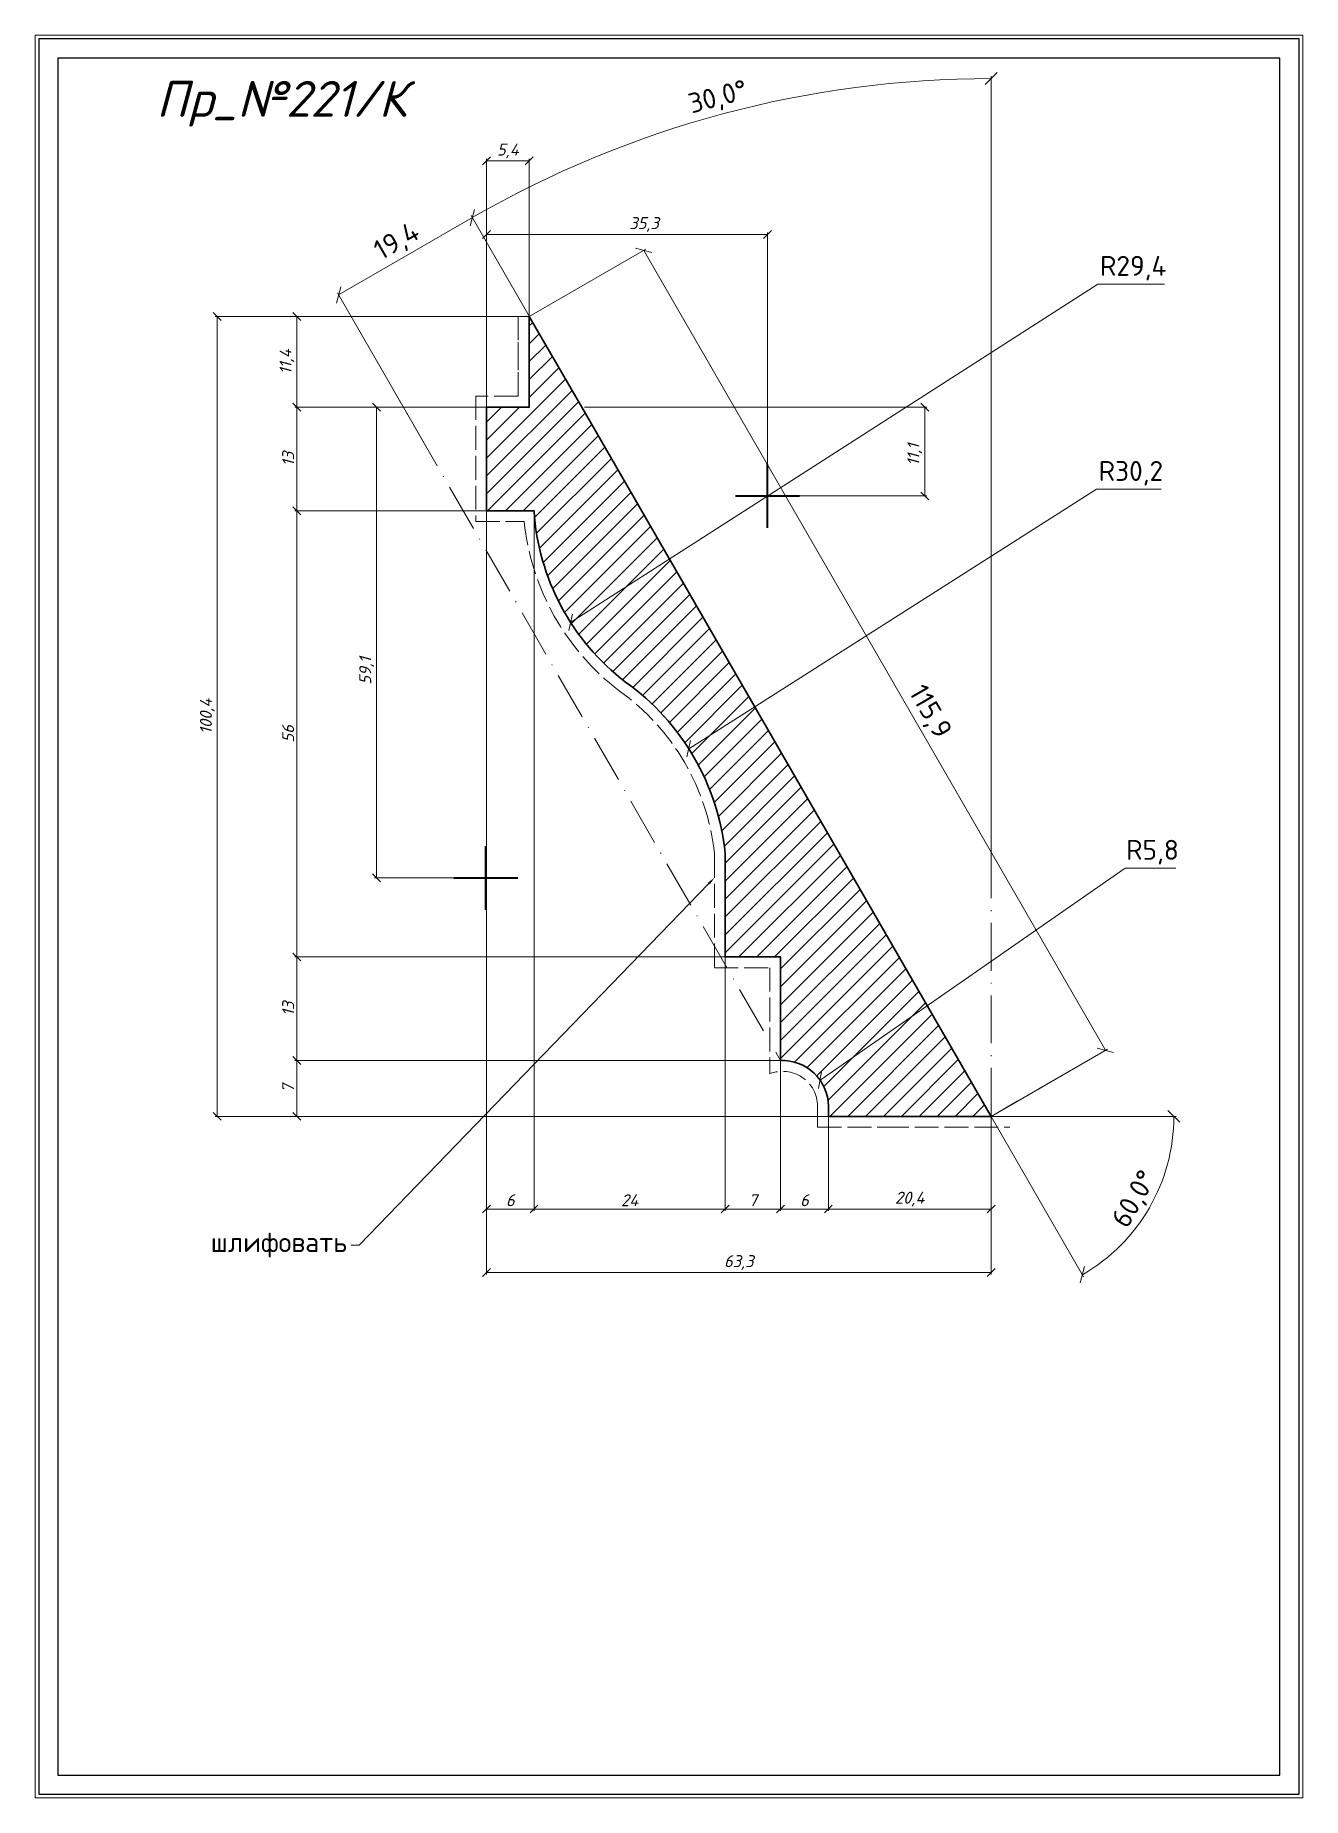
# Model space of a CAD drawing. Header units: millimetres. Extents: x 1041 to 1200, y -486 to -265.
import ezdxf
from ezdxf import colors
from ezdxf.entities.mleader import LeaderData, LeaderLine
from ezdxf.math import Vec2, Vec3

# ---------------------------------------------------------------- set-up
doc = ezdxf.new("R2010")
doc.units = ezdxf.units.MM
doc.linetypes.add('ACAD_ISO02W100', pattern=[15, 12, -3])
doc.linetypes.add('ACAD_ISO10W100', pattern=[18, 12, -3, 0, -3])
doc.layers.get('0').update_dxf_attribs({"lineweight": 13})
for name, color, linetype, lineweight in [('Пр_№221', 1, 'Continuous', 35), ('служебный слой ЛИНИИ ОСЕВЫЕ', 7, 'ACAD_ISO10W100', 13), ('служебный слой ЛИНИИ ПУНКТИРНЫЕ', 7, 'ACAD_ISO02W100', 13), ('служебный слой НАДПИСИ', 7, 'Continuous', 13), ('служебный слой РАЗМЕРЫ', 7, 'Continuous', 9), ('служебный слой ШТАМП', 7, 'Continuous', 30), ('служебный слой ШТРИХОВКА', 7, 'Continuous', 5)]:
    doc.layers.add(name, color=color, linetype=linetype, lineweight=lineweight)
doc.styles.add('ЕСКД', font='isocpeur.ttf', dxfattribs={"oblique": 15})
doc.styles.add('ЕСКД профили размеры', font='isocpeur.ttf')
doc.styles.add('ЕСКД профили текст', font='isocpeur.ttf')
doc.dimstyles.new('ЕСКД', dxfattribs={"dimtxt": 3.5, "dimasz": 2.5, "dimexe": 0.25, "dimexo": 0, "dimgap": 0.35, "dimtad": 1, "dimdec": 1, "dimzin": 9, "dimtxsty": 'ЕСКД', "dimblk": 'OBLIQUE', "dimcen": 0, "dimclrd": 256, "dimclre": 256, "dimclrt": 256, "dimadec": 1, "dimazin": 0, "dimtfac": 1, "dimtdec": 1, "dimtmove": 0, "dimatfit": 3, "dimldrblk": 'DOTSMALL', "dimfxl": 1, "dimlwd": -1, "dimlwe": -1, "dimarcsym": 0})
doc.dimstyles.new('ЕСКД профили', dxfattribs={"dimtxt": 1.5, "dimasz": 1, "dimexe": 0.3, "dimexo": 0, "dimgap": 0.35, "dimtad": 1, "dimdec": 1, "dimzin": 9, "dimtxsty": 'ЕСКД профили размеры', "dimblk": 'OBLIQUE', "dimcen": 0, "dimclrd": 256, "dimclre": 256, "dimclrt": 256, "dimadec": 1, "dimazin": 0, "dimtfac": 1, "dimtdec": 1, "dimtmove": 0, "dimatfit": 3, "dimldrblk": 'DOTSMALL', "dimfxl": 1, "dimlwd": -1, "dimlwe": -1, "dimarcsym": 0})
doc.dimstyles.new('ЕСКД профили$4', dxfattribs={"dimtxt": 1.5, "dimasz": 1, "dimexe": 0.3, "dimexo": 0, "dimgap": 0.35, "dimtad": 1, "dimtoh": 1, "dimdec": 1, "dimzin": 9, "dimtxsty": 'ЕСКД профили размеры', "dimblk": 'OBLIQUE', "dimcen": 0, "dimse1": 1, "dimclrd": 256, "dimclre": 256, "dimclrt": 256, "dimadec": 1, "dimazin": 0, "dimtfac": 1, "dimtdec": 1, "dimtofl": 0, "dimtmove": 0, "dimatfit": 3, "dimldrblk": 'DOTSMALL', "dimfxl": 1, "dimlwd": -1, "dimlwe": -1, "dimarcsym": 2})

# ---------------------------------------------------------------- blocks, each defined once
blk = doc.blocks.new('_OBLIQUE')
at = {"color": 0, "linetype": 'ByBlock'}
blk.add_line((-0.5, -0.5), (0.5, 0.5), dxfattribs=at)
blk = doc.blocks.new('*D9')
at = {"layer": 'Defpoints', "color": 0, "transparency": 16777216}
for p in [(1139.62, -396.32), (1134.9, -399.61)]:
    blk.add_point(p, dxfattribs=at)
at = {"layer": 'служебный слой РАЗМЕРЫ', "transparency": 16777216}
for p, q in [((1177.91, -369.7), (1139.62, -396.32)), ((1184.28, -369.7), (1177.91, -369.7))]:
    blk.add_line(p, q, dxfattribs=at)
at = {"layer": 'служебный слой РАЗМЕРЫ', "transparency": 16777216, "xscale": 1.5, "yscale": 1.5, "zscale": 1.5, "rotation": 214.8208838660623}
blk.add_blockref('_OBLIQUE', (1139.62, -396.32), dxfattribs=at)
at = {"layer": 'служебный слой РАЗМЕРЫ', "lineweight": 5, "transparency": 16777216, "insert": (1181.34, -367.7), "char_height": 2.5, "attachment_point": 5, "style": 'ЕСКД профили размеры'}
blk.add_mtext('R5,8', dxfattribs=at)
blk = doc.blocks.new('_DotSmall')
at = {"color": 0, "linetype": 'ByBlock', "lineweight": -3, "const_width": 0.5}
blk.add_lwpolyline([(-0.0625, 0, 1), (0.0625, 0, 1)], format="xyb", close=True, dxfattribs=at)
blk = doc.blocks.new('*D8')
at = {"layer": 'Defpoints', "color": 0, "transparency": 16777216}
for p in [(1123.13, -354.72), (1097.65, -370.94)]:
    blk.add_point(p, dxfattribs=at)
at = {"layer": 'служебный слой РАЗМЕРЫ', "transparency": 16777216}
for p, q in [((1174.32, -322.15), (1123.13, -354.72)), ((1182.44, -322.15), (1174.32, -322.15))]:
    blk.add_line(p, q, dxfattribs=at)
at = {"layer": 'служебный слой РАЗМЕРЫ', "transparency": 16777216, "xscale": 1.5, "yscale": 1.5, "zscale": 1.5, "rotation": 212.4741020266596}
blk.add_blockref('_OBLIQUE', (1123.13, -354.72), dxfattribs=at)
at = {"layer": 'служебный слой РАЗМЕРЫ', "lineweight": 5, "transparency": 16777216, "insert": (1178.63, -320.15), "char_height": 2.5, "attachment_point": 5, "style": 'ЕСКД профили размеры'}
blk.add_mtext('R30,2', dxfattribs=at)
blk = doc.blocks.new('*D7')
at = {"layer": 'Defpoints', "color": 0, "transparency": 16777216}
for p in [(1157.74, -307.14), (1133.01, -323)]:
    blk.add_point(p, dxfattribs=at)
at = {"layer": 'служебный слой РАЗМЕРЫ', "transparency": 16777216}
for p, q in [((1174.48, -296.41), (1108.29, -338.86)), ((1182.86, -296.41), (1174.48, -296.41))]:
    blk.add_line(p, q, dxfattribs=at)
at = {"layer": 'служебный слой РАЗМЕРЫ', "transparency": 16777216, "xscale": 1.5, "yscale": 1.5, "zscale": 1.5, "rotation": 212.6714788244367}
blk.add_blockref('_OBLIQUE', (1108.29, -338.86), dxfattribs=at)
at = {"layer": 'служебный слой РАЗМЕРЫ', "lineweight": 5, "transparency": 16777216, "insert": (1178.92, -294.41), "char_height": 2.5, "attachment_point": 5, "style": 'ЕСКД профили размеры'}
blk.add_mtext('R29,4', dxfattribs=at)
blk = doc.blocks.new('*D24')
at = {"layer": 'Defpoints', "color": 0, "transparency": 16777216}
for p in [(1097.74, -280.95), (1103.11, -300.46), (1097.74, -311.86)]:
    blk.add_point(p, dxfattribs=at)
at = {"layer": 'служебный слой РАЗМЕРЫ', "transparency": 16777216}
for p, q in [((1097.74, -311.86), (1097.74, -280.7)), ((1103.11, -300.46), (1103.11, -280.7)), ((1103.11, -280.95), (1097.74, -280.95))]:
    blk.add_line(p, q, dxfattribs=at)
at = {"layer": 'служебный слой РАЗМЕРЫ', "transparency": 16777216, "rotation": 180}
blk.add_blockref('_OBLIQUE', (1097.74, -280.95), dxfattribs=at)
at = {"layer": 'служебный слой РАЗМЕРЫ', "transparency": 16777216}
blk.add_blockref('_OBLIQUE', (1103.11, -280.95), dxfattribs=at)
at = {"layer": 'служебный слой РАЗМЕРЫ', "transparency": 16777216, "insert": (1100.42, -279.7), "char_height": 1.5, "attachment_point": 5, "style": 'ЕСКД'}
blk.add_mtext('5,4', dxfattribs=at)
blk = doc.blocks.new('*D23')
at = {"layer": 'Defpoints', "color": 0, "transparency": 16777216}
for p in [(1073.94, -300.46), (1103.11, -300.46), (1097.74, -311.86)]:
    blk.add_point(p, dxfattribs=at)
at = {"layer": 'служебный слой РАЗМЕРЫ', "transparency": 16777216}
for p, q in [((1103.11, -300.46), (1073.69, -300.46)), ((1073.94, -311.86), (1073.94, -300.46)), ((1097.74, -311.86), (1073.69, -311.86))]:
    blk.add_line(p, q, dxfattribs=at)
for p, rotation in [((1073.94, -300.46), 90), ((1073.94, -311.86), 270)]:
    blk.add_blockref('_OBLIQUE', p, dxfattribs=dict(at, rotation=rotation))
at = {"layer": 'служебный слой РАЗМЕРЫ', "transparency": 16777216, "insert": (1072.69, -306.16), "char_height": 1.5, "attachment_point": 5, "rotation": 90, "style": 'ЕСКД'}
blk.add_mtext('11,4', dxfattribs=at)
blk = doc.blocks.new('*D6')
at = {"layer": 'Defpoints', "color": 0, "transparency": 16777216}
for p in [(1079.17, -297.76), (1106.71, -306.68), (1089.92, -316.37)]:
    blk.add_point(p, dxfattribs=at)
at = {"layer": 'служебный слой РАЗМЕРЫ', "transparency": 16777216}
for p, q in [((1095.96, -288.06), (1079.17, -297.76)), ((1106.71, -306.68), (1095.81, -287.8)), ((1089.92, -316.37), (1079.02, -297.5))]:
    blk.add_line(p, q, dxfattribs=at)
at = {"layer": 'служебный слой РАЗМЕРЫ', "transparency": 16777216, "xscale": 1.5, "yscale": 1.5, "zscale": 1.5}
for p, rotation in [((1095.96, -288.06), 29.99999999999374), ((1079.17, -297.76), 209.9999999999937)]:
    blk.add_blockref('_OBLIQUE', p, dxfattribs=dict(at, rotation=rotation))
at = {"layer": 'служебный слой РАЗМЕРЫ', "transparency": 16777216, "insert": (1086.56, -291.18), "char_height": 2.5, "attachment_point": 5, "rotation": 30, "style": 'ЕСКД профили размеры'}
blk.add_mtext('19,4', dxfattribs=at)
blk = doc.blocks.new('*D22')
at = {"layer": 'Defpoints', "color": 0, "transparency": 16777216}
for p in [(1097.74, -324.86), (1073.94, -380.86), (1127.7, -380.86)]:
    blk.add_point(p, dxfattribs=at)
at = {"layer": 'служебный слой РАЗМЕРЫ', "transparency": 16777216}
for p, q in [((1097.74, -324.86), (1073.69, -324.86)), ((1073.94, -324.86), (1073.94, -380.86)), ((1127.7, -380.86), (1073.69, -380.86))]:
    blk.add_line(p, q, dxfattribs=at)
for p, rotation in [((1073.94, -324.86), 90), ((1073.94, -380.86), 270)]:
    blk.add_blockref('_OBLIQUE', p, dxfattribs=dict(at, rotation=rotation))
at = {"layer": 'служебный слой РАЗМЕРЫ', "transparency": 16777216, "insert": (1072.84, -352.86), "char_height": 1.5, "attachment_point": 5, "rotation": 90, "style": 'ЕСКД'}
blk.add_mtext('56', dxfattribs=at)
blk = doc.blocks.new('*D21')
at = {"layer": 'Defpoints', "color": 0, "transparency": 16777216}
for p in [(1063.94, -300.46), (1103.11, -300.46), (1140.65, -400.86)]:
    blk.add_point(p, dxfattribs=at)
at = {"layer": 'служебный слой РАЗМЕРЫ', "transparency": 16777216}
for p, q in [((1103.11, -300.46), (1063.69, -300.46)), ((1063.94, -400.86), (1063.94, -300.46)), ((1140.65, -400.86), (1063.69, -400.86))]:
    blk.add_line(p, q, dxfattribs=at)
for p, rotation in [((1063.94, -300.46), 90), ((1063.94, -400.86), 270)]:
    blk.add_blockref('_OBLIQUE', p, dxfattribs=dict(at, rotation=rotation))
at = {"layer": 'служебный слой РАЗМЕРЫ', "transparency": 16777216, "insert": (1062.69, -350.66), "char_height": 1.5, "attachment_point": 5, "rotation": 90, "style": 'ЕСКД'}
blk.add_mtext('100,4', dxfattribs=at)
blk = doc.blocks.new('*D20')
at = {"layer": 'Defpoints', "color": 0, "transparency": 16777216}
for p in [(1097.74, -324.86), (1161.08, -400.86), (1097.74, -420.46)]:
    blk.add_point(p, dxfattribs=at)
at = {"layer": 'служебный слой РАЗМЕРЫ', "transparency": 16777216}
for p, q in [((1097.74, -324.86), (1097.74, -420.71)), ((1161.08, -400.86), (1161.08, -420.71)), ((1161.08, -420.46), (1097.74, -420.46))]:
    blk.add_line(p, q, dxfattribs=at)
at = {"layer": 'служебный слой РАЗМЕРЫ', "transparency": 16777216, "rotation": 180}
blk.add_blockref('_OBLIQUE', (1097.74, -420.46), dxfattribs=at)
at = {"layer": 'служебный слой РАЗМЕРЫ', "transparency": 16777216}
blk.add_blockref('_OBLIQUE', (1161.08, -420.46), dxfattribs=at)
at = {"layer": 'служебный слой РАЗМЕРЫ', "transparency": 16777216, "insert": (1129.41, -419.21), "char_height": 1.5, "attachment_point": 5, "style": 'ЕСКД'}
blk.add_mtext('63,3', dxfattribs=at)
blk = doc.blocks.new('*D5')
at = {"layer": 'Defpoints', "color": 0, "transparency": 16777216}
for p in [(1109.7, -311.86), (1147.74, -400.86), (1161.08, -400.86), (1161.08, -400.86), (1178.66, -415.61)]:
    blk.add_point(p, dxfattribs=at)
at = {"layer": 'служебный слой РАЗМЕРЫ', "transparency": 16777216}
for q in [(1172.7, -420.99), (1184.33, -400.86)]:
    blk.add_line((1161.08, -400.86), q, dxfattribs=at)
blk.add_arc((1161.08, -400.86), 22.95, 300, 360, dxfattribs=at)
at = {"layer": 'служебный слой РАЗМЕРЫ', "transparency": 16777216, "xscale": 1.5, "yscale": 1.5, "zscale": 1.5}
for p, rotation in [((1184.03, -400.86), 89.99999999948402), ((1172.55, -420.73), 209.9999999999986)]:
    blk.add_blockref('_OBLIQUE', p, dxfattribs=dict(at, rotation=rotation))
at = {"layer": 'служебный слой РАЗМЕРЫ', "transparency": 16777216, "insert": (1179.22, -411.33), "char_height": 2.5, "attachment_point": 5, "rotation": 60, "style": 'ЕСКД профили размеры'}
blk.add_mtext('60,0°', dxfattribs=at)
blk = doc.blocks.new('*D4')
at = {"layer": 'Defpoints', "color": 0, "transparency": 16777216}
for p in [(1117.48, -292.17), (1103.11, -300.46), (1161.08, -400.86)]:
    blk.add_point(p, dxfattribs=at)
at = {"layer": 'служебный слой РАЗМЕРЫ', "transparency": 16777216}
for p, q in [((1103.11, -300.46), (1117.73, -292.02)), ((1175.44, -392.57), (1117.48, -292.17)), ((1161.08, -400.86), (1175.7, -392.42))]:
    blk.add_line(p, q, dxfattribs=at)
at = {"layer": 'служебный слой РАЗМЕРЫ', "transparency": 16777216, "xscale": 1.5, "yscale": 1.5, "zscale": 1.5}
for p, rotation in [((1117.48, -292.17), 120.0000000000024), ((1175.44, -392.57), 300.0000000000024)]:
    blk.add_blockref('_OBLIQUE', p, dxfattribs=dict(at, rotation=rotation))
at = {"layer": 'служебный слой РАЗМЕРЫ', "transparency": 16777216, "insert": (1153.27, -350.16), "char_height": 2.5, "attachment_point": 5, "rotation": 300, "style": 'ЕСКД профили размеры'}
blk.add_mtext('115,9', dxfattribs=at)
blk = doc.blocks.new('*D3')
at = {"layer": 'Defpoints', "color": 0, "transparency": 16777216}
for p in [(1138.46, -272.59), (1114.39, -320), (1161.08, -369.49), (1161.08, -400.86), (1161.08, -400.86)]:
    blk.add_point(p, dxfattribs=at)
at = {"layer": 'служебный слой РАЗМЕРЫ', "transparency": 16777216}
for p, q in [((1161.08, -369.49), (1161.08, -270.31)), ((1114.39, -320), (1095.81, -287.8))]:
    blk.add_line(p, q, dxfattribs=at)
blk.add_arc((1161.08, -400.86), 130.25, 90, 120, dxfattribs=at)
at = {"layer": 'служебный слой РАЗМЕРЫ', "transparency": 16777216, "xscale": 1.5, "yscale": 1.5, "zscale": 1.5}
blk.add_blockref('_OBLIQUE', (1161.08, -270.61), dxfattribs=at)
at = {"layer": 'служебный слой РАЗМЕРЫ', "transparency": 16777216, "xscale": 1.5, "yscale": 1.5, "zscale": 1.5, "rotation": 210.0000000000005}
blk.add_blockref('_OBLIQUE', (1095.96, -288.06), dxfattribs=at)
at = {"layer": 'служебный слой РАЗМЕРЫ', "transparency": 16777216, "insert": (1126.85, -273.12), "char_height": 2.5, "attachment_point": 5, "rotation": 15, "style": 'ЕСКД профили размеры'}
blk.add_mtext('30,0°', dxfattribs=at)
blk = doc.blocks.new('*D19')
at = {"layer": 'Defpoints', "color": 0, "transparency": 16777216}
for p in [(1097.74, -311.86), (1073.94, -324.86), (1097.74, -324.86)]:
    blk.add_point(p, dxfattribs=at)
at = {"layer": 'служебный слой РАЗМЕРЫ', "transparency": 16777216}
for p, q in [((1097.74, -311.86), (1073.69, -311.86)), ((1073.94, -311.86), (1073.94, -324.86)), ((1097.74, -324.86), (1073.69, -324.86))]:
    blk.add_line(p, q, dxfattribs=at)
for p, rotation in [((1073.94, -311.86), 90), ((1073.94, -324.86), 270)]:
    blk.add_blockref('_OBLIQUE', p, dxfattribs=dict(at, rotation=rotation))
at = {"layer": 'служебный слой РАЗМЕРЫ', "transparency": 16777216, "insert": (1072.84, -318.36), "char_height": 1.5, "attachment_point": 5, "rotation": 90, "style": 'ЕСКД'}
blk.add_mtext('13', dxfattribs=at)
blk = doc.blocks.new('*D18')
at = {"layer": 'Defpoints', "color": 0, "transparency": 16777216}
for p in [(1127.7, -380.86), (1073.94, -393.86), (1134.9, -393.86)]:
    blk.add_point(p, dxfattribs=at)
at = {"layer": 'служебный слой РАЗМЕРЫ', "transparency": 16777216}
for p, q in [((1127.7, -380.86), (1073.69, -380.86)), ((1073.94, -380.86), (1073.94, -393.86)), ((1134.9, -393.86), (1073.69, -393.86))]:
    blk.add_line(p, q, dxfattribs=at)
for p, rotation in [((1073.94, -380.86), 90), ((1073.94, -393.86), 270)]:
    blk.add_blockref('_OBLIQUE', p, dxfattribs=dict(at, rotation=rotation))
at = {"layer": 'служебный слой РАЗМЕРЫ', "transparency": 16777216, "insert": (1072.84, -387.36), "char_height": 1.5, "attachment_point": 5, "rotation": 90, "style": 'ЕСКД'}
blk.add_mtext('13', dxfattribs=at)
blk = doc.blocks.new('*D17')
at = {"layer": 'Defpoints', "color": 0, "transparency": 16777216}
for p in [(1134.65, -393.86), (1073.94, -400.86), (1140.65, -400.86)]:
    blk.add_point(p, dxfattribs=at)
at = {"layer": 'служебный слой РАЗМЕРЫ', "transparency": 16777216}
for p, q in [((1134.65, -393.86), (1073.69, -393.86)), ((1073.94, -393.86), (1073.94, -400.86)), ((1140.65, -400.86), (1073.69, -400.86))]:
    blk.add_line(p, q, dxfattribs=at)
for p, rotation in [((1073.94, -393.86), 90), ((1073.94, -400.86), 270)]:
    blk.add_blockref('_OBLIQUE', p, dxfattribs=dict(at, rotation=rotation))
at = {"layer": 'служебный слой РАЗМЕРЫ', "transparency": 16777216, "insert": (1072.84, -397.36), "char_height": 1.5, "attachment_point": 5, "rotation": 90, "style": 'ЕСКД'}
blk.add_mtext('7', dxfattribs=at)
blk = doc.blocks.new('*D16')
at = {"layer": 'Defpoints', "color": 0, "transparency": 16777216}
for p in [(1140.65, -400.86), (1161.08, -400.86), (1140.65, -412.49)]:
    blk.add_point(p, dxfattribs=at)
at = {"layer": 'служебный слой РАЗМЕРЫ', "transparency": 16777216}
for p, q in [((1140.65, -400.86), (1140.65, -412.74)), ((1161.08, -400.86), (1161.08, -412.74)), ((1161.08, -412.49), (1140.65, -412.49))]:
    blk.add_line(p, q, dxfattribs=at)
at = {"layer": 'служебный слой РАЗМЕРЫ', "transparency": 16777216, "rotation": 180}
blk.add_blockref('_OBLIQUE', (1140.65, -412.49), dxfattribs=at)
at = {"layer": 'служебный слой РАЗМЕРЫ', "transparency": 16777216}
blk.add_blockref('_OBLIQUE', (1161.08, -412.49), dxfattribs=at)
at = {"layer": 'служебный слой РАЗМЕРЫ', "transparency": 16777216, "insert": (1150.87, -411.24), "char_height": 1.5, "attachment_point": 5, "style": 'ЕСКД'}
blk.add_mtext('20,4', dxfattribs=at)
blk = doc.blocks.new('*D15')
at = {"layer": 'Defpoints', "color": 0, "transparency": 16777216}
for p in [(1134.65, -393.86), (1140.65, -400.86), (1134.65, -412.49)]:
    blk.add_point(p, dxfattribs=at)
at = {"layer": 'служебный слой РАЗМЕРЫ', "transparency": 16777216}
for p, q in [((1134.65, -393.86), (1134.65, -412.74)), ((1140.65, -400.86), (1140.65, -412.74)), ((1140.65, -412.49), (1134.65, -412.49))]:
    blk.add_line(p, q, dxfattribs=at)
at = {"layer": 'служебный слой РАЗМЕРЫ', "transparency": 16777216, "rotation": 180}
blk.add_blockref('_OBLIQUE', (1134.65, -412.49), dxfattribs=at)
at = {"layer": 'служебный слой РАЗМЕРЫ', "transparency": 16777216}
blk.add_blockref('_OBLIQUE', (1140.65, -412.49), dxfattribs=at)
at = {"layer": 'служебный слой РАЗМЕРЫ', "transparency": 16777216, "insert": (1137.65, -411.39), "char_height": 1.5, "attachment_point": 5, "style": 'ЕСКД'}
blk.add_mtext('6', dxfattribs=at)
blk = doc.blocks.new('*D14')
at = {"layer": 'Defpoints', "color": 0, "transparency": 16777216}
for p in [(1127.7, -380.86), (1134.65, -393.86), (1127.7, -412.49)]:
    blk.add_point(p, dxfattribs=at)
at = {"layer": 'служебный слой РАЗМЕРЫ', "transparency": 16777216}
for p, q in [((1127.7, -380.86), (1127.7, -412.74)), ((1134.65, -393.86), (1134.65, -412.74)), ((1134.65, -412.49), (1127.7, -412.49))]:
    blk.add_line(p, q, dxfattribs=at)
at = {"layer": 'служебный слой РАЗМЕРЫ', "transparency": 16777216, "rotation": 180}
blk.add_blockref('_OBLIQUE', (1127.7, -412.49), dxfattribs=at)
at = {"layer": 'служебный слой РАЗМЕРЫ', "transparency": 16777216}
blk.add_blockref('_OBLIQUE', (1134.65, -412.49), dxfattribs=at)
at = {"layer": 'служебный слой РАЗМЕРЫ', "transparency": 16777216, "insert": (1131.18, -411.39), "char_height": 1.5, "attachment_point": 5, "style": 'ЕСКД'}
blk.add_mtext('7', dxfattribs=at)
blk = doc.blocks.new('*D13')
at = {"layer": 'Defpoints', "color": 0, "transparency": 16777216}
for p in [(1103.7, -324.86), (1127.7, -380.86), (1103.7, -412.49)]:
    blk.add_point(p, dxfattribs=at)
at = {"layer": 'служебный слой РАЗМЕРЫ', "transparency": 16777216}
for p, q in [((1103.7, -324.86), (1103.7, -412.74)), ((1127.7, -380.86), (1127.7, -412.74)), ((1127.7, -412.49), (1103.7, -412.49))]:
    blk.add_line(p, q, dxfattribs=at)
at = {"layer": 'служебный слой РАЗМЕРЫ', "transparency": 16777216, "rotation": 180}
blk.add_blockref('_OBLIQUE', (1103.7, -412.49), dxfattribs=at)
at = {"layer": 'служебный слой РАЗМЕРЫ', "transparency": 16777216}
blk.add_blockref('_OBLIQUE', (1127.7, -412.49), dxfattribs=at)
at = {"layer": 'служебный слой РАЗМЕРЫ', "transparency": 16777216, "insert": (1115.7, -411.39), "char_height": 1.5, "attachment_point": 5, "style": 'ЕСКД'}
blk.add_mtext('24', dxfattribs=at)
blk = doc.blocks.new('*D12')
at = {"layer": 'Defpoints', "color": 0, "transparency": 16777216}
for p in [(1133.01, -290.17), (1097.74, -311.86), (1133.01, -319)]:
    blk.add_point(p, dxfattribs=at)
at = {"layer": 'служебный слой РАЗМЕРЫ', "transparency": 16777216}
for p, q in [((1097.74, -311.86), (1097.74, -289.92)), ((1097.74, -290.17), (1133.01, -290.17)), ((1133.01, -319), (1133.01, -289.92))]:
    blk.add_line(p, q, dxfattribs=at)
at = {"layer": 'служебный слой РАЗМЕРЫ', "transparency": 16777216, "rotation": 180}
blk.add_blockref('_OBLIQUE', (1097.74, -290.17), dxfattribs=at)
at = {"layer": 'служебный слой РАЗМЕРЫ', "transparency": 16777216}
blk.add_blockref('_OBLIQUE', (1133.01, -290.17), dxfattribs=at)
at = {"layer": 'служебный слой РАЗМЕРЫ', "transparency": 16777216, "insert": (1117.52, -288.92), "char_height": 1.5, "attachment_point": 5, "style": 'ЕСКД'}
blk.add_mtext('35,3', dxfattribs=at)
blk = doc.blocks.new('*D11')
at = {"layer": 'Defpoints', "color": 0, "transparency": 16777216}
for p in [(1110.05, -311.86), (1137.01, -323), (1152.75, -323)]:
    blk.add_point(p, dxfattribs=at)
at = {"layer": 'служебный слой РАЗМЕРЫ', "transparency": 16777216}
for p, q in [((1110.05, -311.86), (1153, -311.86)), ((1152.75, -311.86), (1152.75, -323)), ((1137.01, -323), (1153, -323))]:
    blk.add_line(p, q, dxfattribs=at)
for p, rotation in [((1152.75, -311.86), 90), ((1152.75, -323), 270)]:
    blk.add_blockref('_OBLIQUE', p, dxfattribs=dict(at, rotation=rotation))
at = {"layer": 'служебный слой РАЗМЕРЫ', "transparency": 16777216, "insert": (1151.5, -317.82), "char_height": 1.5, "attachment_point": 5, "rotation": 90, "style": 'ЕСКД'}
blk.add_mtext('11,1', dxfattribs=at)
blk = doc.blocks.new('*D10')
at = {"layer": 'Defpoints', "color": 0, "transparency": 16777216}
for p in [(1097.74, -311.86), (1083.94, -370.94), (1093.65, -370.94)]:
    blk.add_point(p, dxfattribs=at)
at = {"layer": 'служебный слой РАЗМЕРЫ', "transparency": 16777216}
for p, q in [((1097.74, -311.86), (1083.69, -311.86)), ((1083.94, -311.86), (1083.94, -370.94)), ((1093.65, -370.94), (1083.69, -370.94))]:
    blk.add_line(p, q, dxfattribs=at)
for p, rotation in [((1083.94, -311.86), 90), ((1083.94, -370.94), 270)]:
    blk.add_blockref('_OBLIQUE', p, dxfattribs=dict(at, rotation=rotation))
at = {"layer": 'служебный слой РАЗМЕРЫ', "transparency": 16777216, "insert": (1082.69, -344.95), "char_height": 1.5, "attachment_point": 5, "rotation": 90, "style": 'ЕСКД'}
blk.add_mtext('59,1', dxfattribs=at)

msp = doc.modelspace()

# ---------------------------------------------------------------- hatches: boundary and pattern name
at = {"layer": 'служебный слой ШТРИХОВКА'}
h = msp.add_hatch(dxfattribs=at)
h.set_pattern_fill('ANSI31', color=256, scale=0.5, style=0)
h.set_pattern_definition([(45, (0, 5.1432), (-1.122532, 1.122532), [])])
h.paths.add_polyline_path([(1127.7, -367.86), (1127.7, -380.86), (1134.65, -380.86), (1134.65, -393.86, -0.424695), (1140.65, -399.56), (1140.65, -400.86), (1147.74, -400.86), (1161.08, -400.86), (1109.7, -311.86), (1103.11, -300.46), (1103.11, -311.86), (1097.74, -311.86), (1097.74, -324.86), (1103.7, -324.86, 0.217324), (1115.2, -346.36, -0.215343)])

# ---------------------------------------------------------------- linework, layer by layer
at = {"layer": 'Пр_№221'}
msp.add_lwpolyline([(1103.11, -311.86), (1097.74, -311.86), (1097.74, -324.86), (1103.7, -324.86, 0.217324), (1115.2, -346.36, -0.215343), (1127.7, -367.86), (1127.7, -380.86), (1134.65, -380.86), (1134.65, -393.86, -0.424695), (1140.65, -399.56), (1140.65, -400.86), (1147.74, -400.86), (1161.08, -400.86), (1109.7, -311.86), (1103.11, -300.46), (1103.11, -311.86), (1097.74, -311.86)], format="xyb", dxfattribs=at)
at = {"layer": 'служебный слой ЛИНИИ ОСЕВЫЕ', "ltscale": 0.5}
for p, q in [((1084, -306.12), (1134.65, -393.86)), ((1105.92, -305.32), (1109.7, -311.86)), ((1161.08, -367.49), (1161.08, -400.86)), ((1172.25, -394.41), (1161.08, -400.86))]:
    msp.add_line(p, q, dxfattribs=at)
at = {"layer": 'служебный слой ЛИНИИ ПУНКТИРНЫЕ', "ltscale": 0.25}
msp.add_lwpolyline([(1101.71, -310.46), (1101.71, -300.46), (1101.71, -310.46), (1096.39, -310.46), (1096.39, -326.21), (1102.46, -326.21, 0.206717), (1114.4, -347.45, -0.214911), (1126.35, -367.93), (1126.35, -382.21), (1133.3, -382.21), (1133.3, -395.51, -0.525058), (1139.3, -399.57), (1139.3, -402.21), (1147.74, -402.21), (1163.42, -402.21)], format="xyb", dxfattribs=at)
at = {"layer": 'служебный слой РАЗМЕРЫ', "color": 1, "lineweight": 40}
for p, q in [((1133.01, -327), (1133.01, -319)), ((1129.01, -323), (1137.01, -323)), ((1097.65, -374.94), (1097.65, -366.94)), ((1093.65, -370.94), (1101.65, -370.94))]:
    msp.add_line(p, q, dxfattribs=at)
at = {"layer": 'служебный слой ШТАМП', "color": 6, "lineweight": 5, "ltscale": 100}
msp.add_lwpolyline([(1200.21, -265.17), (1041.09, -265.17), (1041.09, -486.38), (1200.21, -486.38)], close=True, dxfattribs=at)
at = {"layer": 'служебный слой ШТАМП', "ltscale": 100}
for points in [[(1199.75, -265.63), (1041.54, -265.63), (1041.54, -485.93), (1199.75, -485.93)], [(1197.35, -268.03), (1043.94, -268.03), (1043.94, -483.53), (1197.35, -483.53)]]:
    msp.add_lwpolyline(points, close=True, dxfattribs=at)

# ---------------------------------------------------------------- texts
at = {"layer": 'служебный слой НАДПИСИ', "style": 'ЕСКД', "oblique": 15}
msp.add_text('Пр_№221/К', height=4.5, dxfattribs=at).set_placement((1056.28, -275.41))

# ---------------------------------------------------------------- dimensions: what is measured, and where the dimension line sits
at = {"layer": 'служебный слой РАЗМЕРЫ'}
for base, line1, line2, picture, middle in [((1138.46, -272.59), ((1114.39, -320), (1161.08, -400.86)), ((1161.08, -400.86), (1161.08, -369.49)), '*D3', (1126.85, -273.12)), ((1178.66, -415.61), ((1161.08, -400.86), (1109.7, -311.86)), ((1147.74, -400.86), (1161.08, -400.86)), '*D5', (1179.22, -411.33))]:
    dim = msp.add_angular_dim_2l(base=base, line1=line1, line2=line2, dimstyle='ЕСКД профили', override={"dimtxt": 2.5, "dimasz": 1.5, "dimgap": 0.5}, dxfattribs=at)
    dim.commit()
    dim.dimension.update_dxf_attribs({"geometry": picture, "text_midpoint": middle})
for base, p1, p2, picture, middle in [((1097.74, -280.95), (1103.11, -300.46), (1097.74, -311.86), '*D24', (1100.42, -279.7)), ((1097.74, -420.46), (1161.08, -400.86), (1097.74, -324.86), '*D20', (1129.41, -419.21)), ((1103.7, -412.49), (1127.7, -380.86), (1103.7, -324.86), '*D13', (1115.7, -411.39)), ((1127.6974, -412.4903), (1134.6544, -393.8623), (1127.6974, -380.8594), '*D14', (1131.1759, -411.3903)), ((1134.65, -412.49), (1140.65, -400.86), (1134.65, -393.86), '*D15', (1137.65, -411.39)), ((1140.65, -412.49), (1161.08, -400.86), (1140.65, -400.86), '*D16', (1150.87, -411.24))]:
    dim = msp.add_linear_dim(base=base, p1=p1, p2=p2, dimstyle='ЕСКД', override={"dimtxt": 1.5, "dimasz": 1}, dxfattribs=at)
    dim.commit()
    dim.dimension.update_dxf_attribs({"geometry": picture, "text_midpoint": middle})
dim = msp.add_aligned_dim(p1=(1106.71, -306.68), p2=(1089.92, -316.37), distance=-21.5, dimstyle='ЕСКД профили', override={"dimtxt": 2.5, "dimasz": 1.5, "dimgap": 0.5}, dxfattribs=at)
dim.commit()
dim.dimension.update_dxf_attribs({"geometry": '*D6', "text_midpoint": (1086.56, -291.18)})
dim = msp.add_linear_dim(base=(1133.01, -290.17), p1=(1097.74, -311.86), p2=(1133.01, -319), dimstyle='ЕСКД', override={"dimtxt": 1.5, "dimasz": 1}, dxfattribs=at)
dim.commit()
dim.dimension.update_dxf_attribs({"geometry": '*D12', "text_midpoint": (1117.52, -290.17), "dimtype": 128})
for base, p1, p2, angle, dimstyle, override, picture, middle, dimtype in [((1117.48, -292.17), (1161.08, -400.86), (1103.11, -300.46), 120, 'ЕСКД профили', {"dimtxt": 2.5, "dimasz": 1.5, "dimgap": 0.5}, '*D4', (1151.54, -351.16), 129), ((1083.94, -370.94), (1097.74, -311.86), (1093.65, -370.94), 90, 'ЕСКД', {"dimtxt": 1.5, "dimasz": 1}, '*D10', (1083.94, -344.95), 128), ((1152.75, -323), (1110.05, -311.86), (1137.01, -323), 90, 'ЕСКД', {"dimtxt": 1.5, "dimasz": 1}, '*D11', (1152.75, -317.82), 128)]:
    dim = msp.add_linear_dim(base=base, p1=p1, p2=p2, angle=angle, dimstyle=dimstyle, override=override, dxfattribs=at)
    dim.commit()
    dim.dimension.update_dxf_attribs({"geometry": picture, "text_midpoint": middle, "dimtype": dimtype})
at = {"layer": 'служебный слой РАЗМЕРЫ', "color": 1, "lineweight": 5}
for center, mpoint, picture, middle in [((1133.01, -323), (1157.74, -307.14), '*D7', (1178.92, -296.41)), ((1097.65, -370.94), (1123.13, -354.72), '*D8', (1178.63, -322.15)), ((1134.9, -399.61), (1139.62, -396.32), '*D9', (1181.34, -369.7))]:
    dim = msp.add_radius_dim(center=center, mpoint=mpoint, dimstyle='ЕСКД профили$4', override={"dimtxt": 2.5, "dimasz": 1.5, "dimgap": 0.5}, dxfattribs=at)
    dim.commit()
    dim.dimension.update_dxf_attribs({"geometry": picture, "text_midpoint": middle, "dimtype": 132})
at = {"layer": 'служебный слой РАЗМЕРЫ'}
for base, p1, p2, picture, middle in [((1063.94, -300.46), (1140.65, -400.86), (1103.11, -300.46), '*D21', (1062.69, -350.66)), ((1073.94, -300.46), (1097.74, -311.86), (1103.11, -300.46), '*D23', (1072.69, -306.16)), ((1073.94, -324.86), (1097.74, -311.86), (1097.74, -324.86), '*D19', (1072.84, -318.36)), ((1073.94, -380.86), (1097.74, -324.86), (1127.7, -380.86), '*D22', (1072.84, -352.86)), ((1073.94, -393.86), (1127.7, -380.86), (1134.9, -393.86), '*D18', (1072.84, -387.36)), ((1073.94, -400.86), (1134.65, -393.86), (1140.65, -400.86), '*D17', (1072.84, -397.36))]:
    dim = msp.add_linear_dim(base=base, p1=p1, p2=p2, angle=90, dimstyle='ЕСКД', override={"dimtxt": 1.5, "dimasz": 1}, dxfattribs=at)
    dim.commit()
    dim.dimension.update_dxf_attribs({"geometry": picture, "text_midpoint": middle})
msp.add_linear_dim(base=(1103.7, -412.49), p1=(1097.74, -324.86), p2=(1103.7, -324.86), dimstyle='ЕСКД', override={"dimtxt": 1.5, "dimasz": 1}, dxfattribs=at).render()

# ---------------------------------------------------------------- leaders
ml = msp.add_multileader_mtext('Standard', dxfattribs=at)
ml.set_content('\\A1;{\\fISOCPEUR|b1|i0|c204|p34;шлифовать}', color=256, style='ЕСКД профили текст')
ml.set_leader_properties(color=256, linetype='ByLayer', lineweight=-1)
ml.build(insert=Vec2(0, 0))
ml.multileader.update_dxf_attribs({"dogleg_length": 1, "arrow_head_size": 1})
ctx = ml.context
ctx.base_point, ctx.char_height, ctx.arrow_head_size, ctx.landing_gap_size, ctx.plane_origin = Vec3(1062.86, -417.01), 2.5, 1, 0.5, Vec3(1089.53, -403.85)
ctx.text_align_type = 2
notes = []
notes.append((ctx, [(0, (1, 1, 0), (1081.75, -417.01), (-1, 0), 1, [(0, [(1126.35, -370.92)], 0, [])])]))
ctx.mtext.insert, ctx.mtext.alignment, ctx.mtext.flow_direction = Vec3(1080.25, -415.4), 3, 5
for ctx, leaders in notes:
    for number, flags, end, landing, length, lines in leaders:
        leader = LeaderData()
        leader.index, (leader.has_last_leader_line, leader.has_dogleg_vector, leader.attachment_direction) = number, flags
        leader.last_leader_point, leader.dogleg_vector, leader.dogleg_length = Vec3(end), Vec3(landing), length
        for number, points, colour, breaks in lines:
            line = LeaderLine()
            line.index, line.vertices, line.color, line.breaks = number, Vec3.list(points), colors.encode_raw_color(colour), breaks
            leader.lines.append(line)
        ctx.leaders.append(leader)

doc.saveas('drawing.dxf')
